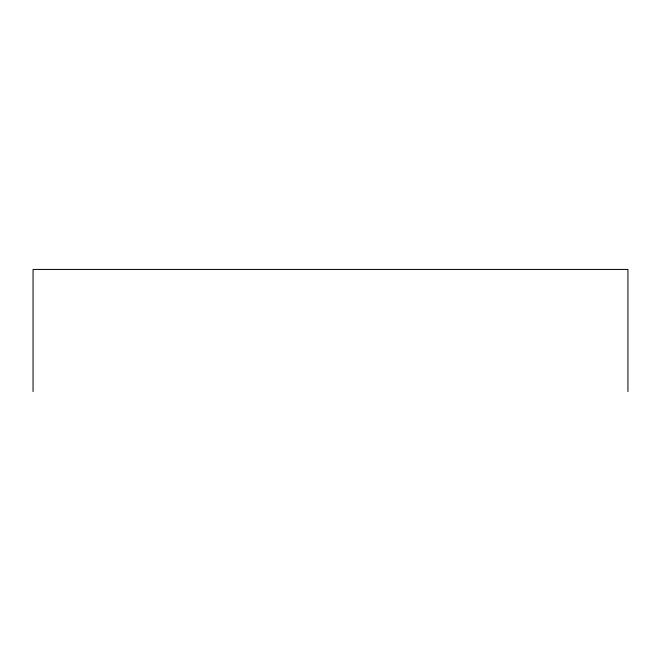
<?xml version="1.0" encoding="UTF-8"?>
<svg xmlns="http://www.w3.org/2000/svg" width="661" height="661" viewBox="0 0 661 661"><rect width="100%" height="100%" fill="white"/><g stroke="black" fill="none" stroke-linecap="round" stroke-linejoin="round"><path stroke-width="0.99" d="M627.95 391.568L627.95 269.432L33.05 269.432L33.05 391.568"/></g></svg>
